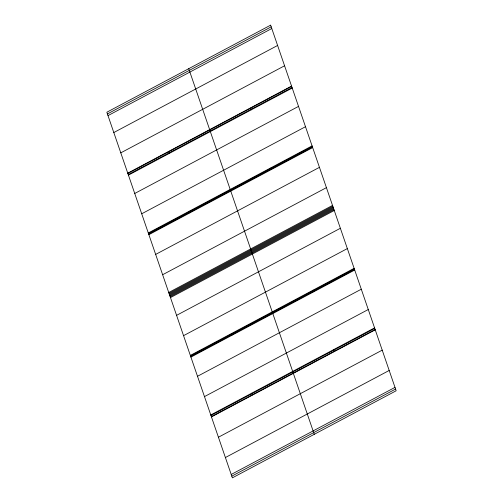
<?xml version="1.0" encoding="UTF-8"?>
<svg xmlns="http://www.w3.org/2000/svg" width="503" height="503" viewBox="0 0 503 503"><rect width="100%" height="100%" fill="white"/><g stroke="black" fill="none" stroke-linecap="round" stroke-linejoin="round"><path stroke-width="0.75" d="M107.416 113.923L271.205 26.841M108 115.615L271.79 28.533M113.81 132.541L277.599 45.465M120.783 152.855L284.572 65.774M127.756 173.164L291.551 86.088M127.856 173.447L291.646 86.371M128.24 174.579L292.036 87.497M128.435 175.138L292.224 88.063M134.735 193.479L298.524 106.397M141.708 213.788L305.497 126.712M148.297 232.977L312.086 145.895M148.486 233.537L312.281 146.461M148.681 234.102L312.47 147.021M148.875 234.668L312.665 147.586M155.653 254.417L319.449 167.336M162.632 274.726L326.422 187.65M168.731 292.501L332.521 205.419M169.021 293.35L332.816 206.268M169.316 294.192L333.105 207.117M169.605 295.041L333.395 207.959M169.895 295.883L333.684 208.808M170.184 296.732L333.979 209.65M170.479 297.581L334.269 210.499M176.578 315.35L340.368 228.274M183.551 335.664L347.347 248.583M190.335 355.414L354.125 268.332M190.53 355.979L354.319 268.898M190.719 356.539L354.514 269.463M190.914 357.105L354.703 270.023M197.503 376.288L361.292 289.212M204.476 396.603L368.265 309.521M210.776 414.937L374.565 327.862M210.964 415.503L374.76 328.421M211.354 416.629L375.144 329.553M211.449 416.912L375.244 329.836M218.428 437.226L382.217 350.145M225.401 457.535L389.19 370.46M231.21 474.467L395 387.385M231.795 476.159L395.584 389.077M250.695 108.139L251.28 109.83M271.136 167.662L271.721 169.36M313.174 290.105L313.759 291.797M333.615 349.629L334.199 351.32M188.732 68.691L314.268 434.309M168.801 151.68L169.385 153.371M189.241 211.203L189.826 212.895M231.279 333.64L231.864 335.338M251.72 393.17L252.305 394.861M270.627 25.15L106.837 112.232L232.373 477.85L396.163 390.768L270.627 25.15"/></g></svg>
